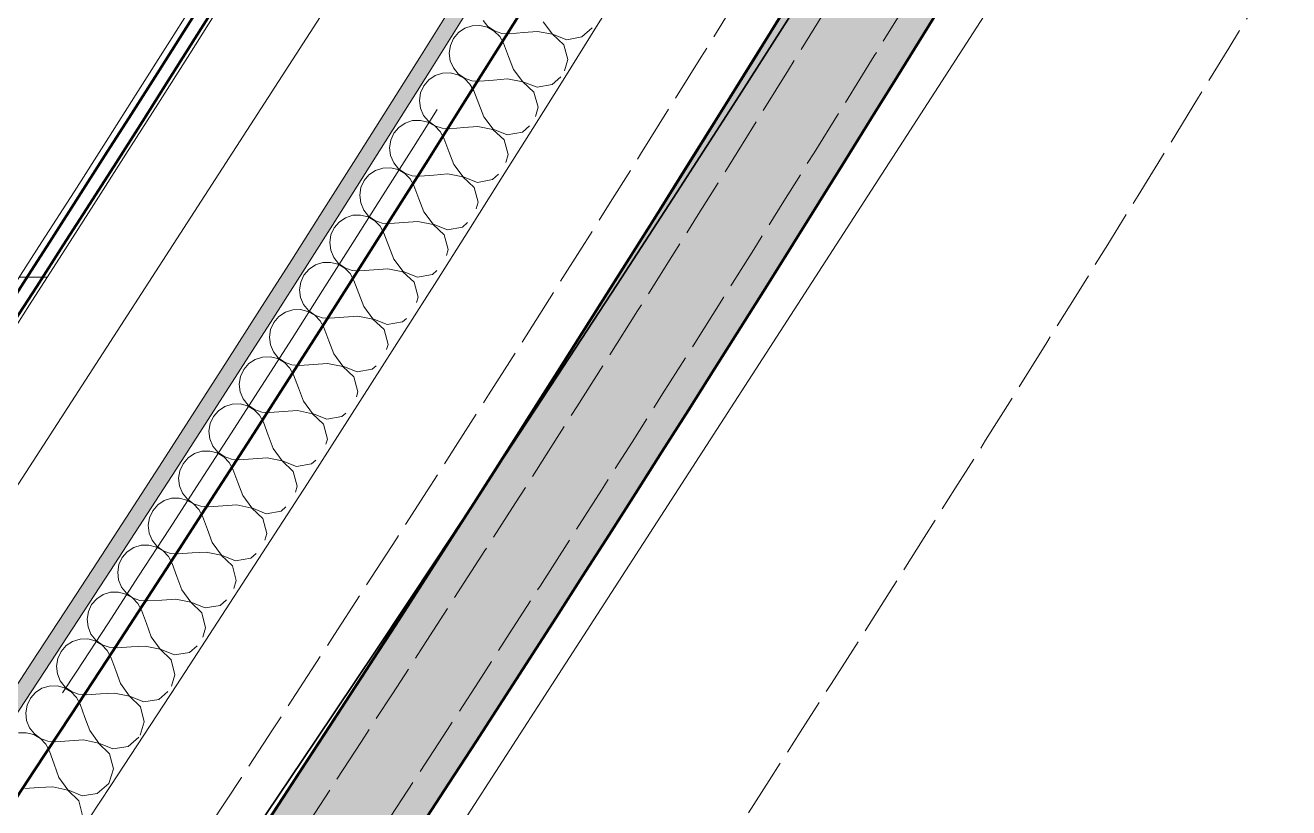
# Model space of a CAD drawing. Header units: millimetres. Extents: x -89663 to 74273, y -103666 to 18539.
# Drawn here: x -3412 to -2448, y -59205 to -58607 of the extents above; entities that cross this region are included whole.
import ezdxf
from ezdxf.enums import TextEntityAlignment as Align

# ---------------------------------------------------------------- set-up
doc = ezdxf.new("R2010")
doc.units = ezdxf.units.MM
doc.header["$MEASUREMENT"] = 0
doc.linetypes.add('Double Dashed', pattern=[1093.611073, 529.166651, -211.666656, 141.111112, -211.666656])
doc.linetypes.add('Hidden Line', pattern=[55, 45, -10])
for name, color, linetype, lineweight, true_color in [('0_Pen_No__29', 7, 'Continuous', 50, 0x2a2a2a), ('A-60-M_Mechanical_Pen_No__29', 7, 'Continuous', 50, 0x2a2a2a), ('New_A-05-M_Gross_Int_WC_s_Pen_No__74', 7, 'Continuous', 20, 0x606060), ('New_A-15-MG_Structural_Grid_Phase_2_Pen_No__222', 7, 'Continuous', 13, 0x65af33), ('New_A-20-M_Hard_Landscape_Pen_No__53', 7, 'Continuous', 35, 0x444444), ('New_A-25-M_Wall_Ext_Pen_No__107', 7, 'Continuous', 15, 0xa6a6a6), ('New_A-25-M_Wall_Ext_Pen_No__27', 7, 'Continuous', 50, 0x2a2a2a), ('New_A-25-M_Wall_Int_Pen_No__107', 7, 'Continuous', 15, 0xa6a6a6), ('New_A-25-M_Wall_Int_Pen_No__149', 7, 'Continuous', 0, 0x2a2a2a), ('New_A-35-M_FFE_Sanitary_Pen_No__211', 7, 'Continuous', 13, 0xebf6ff), ('New_A-35-M_FFE_Sanitary_Pen_No__27', 7, 'Continuous', 50, 0x2a2a2a)]:
    doc.layers.add(name, color=color, linetype=linetype, lineweight=lineweight, true_color=true_color)
for name, color, linetype in [('A-20-M_Floor_Slab', 7, 'Continuous'), ('A-25-M_Wall_Ext', 7, 'Continuous'), ('New_A-05-M_Gross_Int_WC_s', 7, 'Continuous'), ('New_A-15-MG_Structural_Grid_Phase_2', 7, 'Continuous'), ('New_A-20-M_Hard_Landscape', 7, 'Continuous'), ('New_A-25-M_Wall_Ext', 7, 'Continuous'), ('New_A-25-M_Wall_Int', 7, 'Continuous'), ('New_A-35-M_FFE_Sanitary', 7, 'Continuous'), ('New_A-40-M_Soft_Landscaping_P2', 7, 'Continuous')]:
    doc.layers.add(name, color=color, linetype=linetype)
for name, color, linetype, lineweight in [('A-20-M_Floor_Slab_Pen_No__89', 8, 'Continuous', 20), ('A-25-M_Wall_Ext_Pen_No__87', 8, 'Continuous', 20), ('New_A-25-M_Wall_Ext_Pen_No__87', 8, 'Continuous', 20), ('New_A-25-M_Wall_Int_Pen_No__193', 7, 'Continuous', 18), ('New_A-40-M_Soft_Landscaping_P2_Pen_No__150', 7, 'Continuous', 0), ('New_ArchiCAD Zone Stamps_Pen_No__6', 7, 'Continuous', 35)]:
    doc.layers.add(name, color=color, linetype=linetype, lineweight=lineweight)
doc.styles.add('GENERATED_STYLE_1', font='')
doc.styles.add('GENERATED_STYLE_3', font='')
doc.styles.add('GENERATED_STYLE_4', font='')
doc.styles.get('GENERATED_STYLE_1').set_extended_font_data('Arial', bold=True)
doc.styles.get('GENERATED_STYLE_3').set_extended_font_data('Arial')
doc.styles.get('GENERATED_STYLE_4').set_extended_font_data('Swis721 BT')

# ---------------------------------------------------------------- blocks, each defined once
blk = doc.blocks.new('Mesh_6_1', base_point=(-2004.14, -57229.4))
at = {"layer": 'New_A-20-M_Hard_Landscape_Pen_No__53', "linetype": 'Continuous', "flags": 128}
blk.add_lwpolyline([(-2004.14, -57229.4, -0.183374), (-18001.81, -70543.37), (-17579.25, -76160.81), (-17222.99, -76133.87), (-14657.07, -75939.89), (-15007.65, -71280.44, 0.205807), (-602.98, -57840.37)], format="xyb", close=True, dxfattribs=at)
blk = doc.blocks.new('Male WC_INB 0163_43_1', base_point=(-7292.13, -60664.22))
at = {"layer": 'New_A-05-M_Gross_Int_WC_s_Pen_No__74', "linetype": 'Continuous'}
blk.add_arc((-26580.17, -43935.18), 27309.7, 326.631381, 336.583379, dxfattribs=at)
at = {"layer": 'New_ArchiCAD Zone Stamps_Pen_No__6'}
for tag, height, style, p in [('ROOM_NAME', 250, 'GENERATED_STYLE_1', (-7557.68, -59351.97)), ('zoneNameLine2', 250, 'GENERATED_STYLE_1', (-7746.11, -59784.1)), ('ROOM_NUMBER', 200, 'GENERATED_STYLE_3', (-7934.54, -60204.8)), ('measuredAreaCode', 200, 'GENERATED_STYLE_3', (-8091.56, -60564.91)), ('DUMMY_649', 200, 'GENERATED_STYLE_3', (-7784.16, -60698.96)), ('DUMMY_650', 200, 'GENERATED_STYLE_3', (-7294.82, -60912.33)), ('DUMMY_651', 133.33, 'GENERATED_STYLE_3', (-7015.53, -61018.88))]:
    blk.add_attdef(tag, text='', height=height, rotation=336.44041, dxfattribs=dict(at, style=style)).set_placement(p, align=Align.TOP_LEFT)
blk = doc.blocks.new('Mesh_26_1', base_point=(-15007.65, -71280.44))
at = {"layer": 'New_A-40-M_Soft_Landscaping_P2_Pen_No__150', "linetype": 'Continuous', "flags": 128}
blk.add_lwpolyline([(-15007.65, -71280.44), (-14657.07, -75939.89, 0.09191), (5945.5, -69347.79), (9078.09, -62163.76), (-602.98, -57840.37, -0.205807)], format="xyb", close=True, dxfattribs=at)
blk = doc.blocks.new('Slab_69_1', base_point=(-4661.55, -61666.91))
at = {"layer": 'A-20-M_Floor_Slab_Pen_No__89', "linetype": 'Continuous', "flags": 128}
blk.add_lwpolyline([(-4661.55, -61666.91), (-5233.22, -61169.67), (-2072.92, -56277.39), (-1394.03, -56608.64)], close=True, dxfattribs=at)
blk = doc.blocks.new('Slab_70_1', base_point=(-5233.22, -61169.67))
at = {"layer": 'A-20-M_Floor_Slab_Pen_No__89', "linetype": 'Continuous', "flags": 128}
blk.add_lwpolyline([(-5233.22, -61169.67), (-4985.51, -61385.14), (-1778.74, -56420.93), (-2072.92, -56277.39)], close=True, dxfattribs=at)
blk = doc.blocks.new('Wall_53_1', base_point=(-38175.98, -69536.65))
at = {"layer": 'New_A-25-M_Wall_Ext_Pen_No__107', "linetype": 'Continuous', "lineweight": 0, "true_color": 0x535353}
blk.add_hatch(color=251, dxfattribs=at).paths.add_polyline_path([(-7888.71, -64664.39), (-7855.1, -64701.55), (-7821.62, -64738.54, 0.106432), (-877.49, -55078.33), (-969.15, -55038.36, -0.106432)])
at = {"layer": 'New_A-25-M_Wall_Ext_Pen_No__27', "linetype": 'Continuous'}
for radius, end in [(28161.83, 336.440438), (28261.83, 331.619095)]:
    blk.add_arc((-26783.55, -43782.02), radius, 312.139493, end, dxfattribs=at)
blk = doc.blocks.new('Wall_55_1', base_point=(-38175.91, -69536.5))
at = {"layer": 'New_A-25-M_Wall_Ext_Pen_No__87', "linetype": 'Hidden Line'}
for radius in [28161.83, 28211.83]:
    blk.add_arc((-26758.87, -43792.76), radius, 246.083295, 336.440412, dxfattribs=at)
blk = doc.blocks.new('Wall_231_1', base_point=(-38294.61, -69816.87))
at = {"layer": 'A-25-M_Wall_Ext_Pen_No__87', "linetype": 'Hidden Line'}
for radius, start, end in [(28130.79, 246.162868, 336.762854), (28469.79, 246.155056, 336.760928)]:
    blk.add_arc((-26785.33, -43777.18), radius, start, end, dxfattribs=at)
blk = doc.blocks.new('*X703')
at = {"layer": 'New_A-25-M_Wall_Int_Pen_No__107', "linetype": 'Continuous'}
for p, q in [((-3076.54, -58609.72), (-3070.94, -58607.87)), ((-3070.94, -58607.87), (-3065.04, -58607.62)), ((-3065.04, -58607.62), (-3059.29, -58608.99)), ((-3058.89, -58608.36), (-3062.64, -58603.8)), ((-3059.29, -58608.99), (-3054.13, -58611.88)), ((-3054.04, -58611.73), (-3058.89, -58608.36)), ((-3009.61, -58614.24), (-3016.67, -58604.9)), ((-3087.62, -58622.93), (-3085.22, -58617.55)), ((-3085.22, -58617.55), (-3081.43, -58613.03)), ((-3081.43, -58613.03), (-3076.54, -58609.72)), ((-3054.13, -58611.88), (-3049.95, -58616.07)), ((-3048.44, -58613.65), (-3054.04, -58611.73)), ((-3049.95, -58616.07), (-3047.08, -58621.23)), ((-3042.54, -58613.97), (-3048.44, -58613.65)), ((-3031.87, -58613.07), (-3042.54, -58613.97)), ((-3021.2, -58612.16), (-3031.87, -58613.07)), ((-3021.2, -58612.16), (-3009.71, -58614.39)), ((-3009.71, -58614.39), (-3001.09, -58622.33)), ((-2998.7, -58618.49), (-3009.61, -58614.24)), ((-2987.18, -58616.36), (-2998.7, -58618.49)), ((-2979.47, -58609.36), (-2987.18, -58616.36)), ((-3088.47, -58628.77), (-3087.62, -58622.93)), ((-3043.21, -58631.22), (-3047.08, -58621.23)), ((-3001.09, -58622.33), (-2997.94, -58633.61)), ((-3087.68, -58634.62), (-3088.47, -58628.77)), ((-3085.33, -58640.03), (-3087.68, -58634.62)), ((-3039.35, -58641.21), (-3043.21, -58631.22)), ((-2997.94, -58633.61), (-3000.42, -58642.17)), ((-3104.12, -58649.24), (-3099.23, -58645.94)), ((-3099.23, -58645.94), (-3093.63, -58644.1)), ((-3093.63, -58644.1), (-3087.72, -58643.86)), ((-3087.72, -58643.86), (-3081.98, -58645.24)), ((-3081.58, -58644.61), (-3085.33, -58640.03)), ((-3081.98, -58645.24), (-3076.82, -58648.13)), ((-3076.73, -58647.99), (-3081.58, -58644.61)), ((-3032.31, -58650.56), (-3039.35, -58641.21)), ((-3003.42, -58646.87), (-3009.88, -58652.71)), ((-3110.33, -58659.13), (-3107.92, -58653.75)), ((-3107.92, -58653.75), (-3104.12, -58649.24)), ((-3076.82, -58648.13), (-3072.65, -58652.32)), ((-3071.14, -58649.91), (-3076.73, -58647.99)), ((-3072.65, -58652.32), (-3069.79, -58657.49)), ((-3065.24, -58650.24), (-3071.14, -58649.91)), ((-3054.57, -58649.35), (-3065.24, -58650.24)), ((-3043.9, -58648.46), (-3054.57, -58649.35)), ((-3043.9, -58648.46), (-3032.4, -58650.71)), ((-3032.4, -58650.71), (-3023.8, -58658.66)), ((-3021.4, -58654.83), (-3032.31, -58650.56)), ((-3009.88, -58652.71), (-3021.4, -58654.83)), ((-3111.19, -58664.96), (-3110.33, -58659.13)), ((-3110.41, -58670.81), (-3111.19, -58664.96)), ((-3065.94, -58667.48), (-3069.79, -58657.49)), ((-3023.8, -58658.66), (-3020.67, -58669.94)), ((-3108.06, -58676.24), (-3110.41, -58670.81)), ((-3104.32, -58680.81), (-3108.06, -58676.24)), ((-3062.09, -58677.48), (-3065.94, -58667.48)), ((-3020.67, -58669.94), (-3022.77, -58677.17)), ((-3130.67, -58689.92), (-3126.87, -58685.41)), ((-3126.87, -58685.41), (-3121.98, -58682.12)), ((-3121.98, -58682.12), (-3116.37, -58680.29)), ((-3116.37, -58680.29), (-3110.47, -58680.06)), ((-3110.47, -58680.06), (-3104.72, -58681.44)), ((-3104.72, -58681.44), (-3099.57, -58684.35)), ((-3099.48, -58684.2), (-3104.32, -58680.81)), ((-3099.57, -58684.35), (-3095.41, -58688.54)), ((-3093.89, -58686.14), (-3099.48, -58684.2)), ((-3087.99, -58686.48), (-3093.89, -58686.14)), ((-3077.32, -58685.6), (-3087.99, -58686.48)), ((-3066.65, -58684.73), (-3077.32, -58685.6)), ((-3066.65, -58684.73), (-3055.16, -58686.99)), ((-3055.06, -58686.85), (-3062.09, -58677.48)), ((-3027.24, -58684.16), (-3032.64, -58689.03)), ((-3133.96, -58701.13), (-3133.1, -58695.29)), ((-3133.1, -58695.29), (-3130.67, -58689.92)), ((-3095.41, -58688.54), (-3092.55, -58693.72)), ((-3088.72, -58703.72), (-3092.55, -58693.72)), ((-3055.16, -58686.99), (-3046.57, -58694.96)), ((-3044.16, -58691.13), (-3055.06, -58686.85)), ((-3046.57, -58694.96), (-3043.45, -58706.24)), ((-3032.64, -58689.03), (-3044.16, -58691.13)), ((-3133.19, -58706.98), (-3133.96, -58701.13)), ((-3084.88, -58713.72), (-3088.72, -58703.72)), ((-3130.85, -58712.4), (-3133.19, -58706.98)), ((-3127.12, -58716.99), (-3130.85, -58712.4)), ((-3077.87, -58723.1), (-3084.88, -58713.72)), ((-3043.45, -58706.24), (-3045.24, -58712.34)), ((-3153.49, -58726.05), (-3149.68, -58721.55)), ((-3149.68, -58721.55), (-3144.78, -58718.26)), ((-3144.78, -58718.26), (-3139.17, -58716.44)), ((-3139.17, -58716.44), (-3133.26, -58716.22)), ((-3133.26, -58716.22), (-3127.52, -58717.62)), ((-3127.52, -58717.62), (-3122.37, -58720.53)), ((-3122.28, -58720.38), (-3127.12, -58716.99)), ((-3122.37, -58720.53), (-3118.22, -58724.73)), ((-3116.7, -58722.33), (-3122.28, -58720.38)), ((-3118.22, -58724.73), (-3115.37, -58729.91)), ((-3110.8, -58722.67), (-3116.7, -58722.33)), ((-3100.13, -58721.82), (-3110.8, -58722.67)), ((-3089.45, -58720.96), (-3100.13, -58721.82)), ((-3089.45, -58720.96), (-3077.96, -58723.24)), ((-3077.96, -58723.24), (-3069.39, -58731.22)), ((-3066.98, -58727.39), (-3077.87, -58723.1)), ((-3050.92, -58721.24), (-3055.45, -58725.32)), ((-3156.79, -58737.25), (-3155.92, -58731.42)), ((-3155.92, -58731.42), (-3153.49, -58726.05)), ((-3111.55, -58739.91), (-3115.37, -58729.91)), ((-3069.39, -58731.22), (-3066.29, -58742.51)), ((-3055.45, -58725.32), (-3066.98, -58727.39)), ((-3156.03, -58743.11), (-3156.79, -58737.25)), ((-3153.7, -58748.54), (-3156.03, -58743.11)), ((-3107.73, -58749.92), (-3111.55, -58739.91)), ((-3066.29, -58742.51), (-3067.82, -58747.7)), ((-3167.64, -58754.38), (-3162.02, -58752.56)), ((-3162.02, -58752.56), (-3156.12, -58752.35)), ((-3156.12, -58752.35), (-3150.37, -58753.76)), ((-3149.98, -58753.13), (-3153.7, -58748.54)), ((-3145.14, -58756.53), (-3149.98, -58753.13)), ((-3100.74, -58759.31), (-3107.73, -58749.92)), ((-3178.8, -58767.52), (-3176.36, -58762.15)), ((-3176.36, -58762.15), (-3172.54, -58757.66)), ((-3172.54, -58757.66), (-3167.64, -58754.38)), ((-3150.37, -58753.76), (-3145.23, -58756.67)), ((-3145.23, -58756.67), (-3141.08, -58760.88)), ((-3139.56, -58758.48), (-3145.14, -58756.53)), ((-3141.08, -58760.88), (-3138.24, -58766.07)), ((-3133.66, -58758.84), (-3139.56, -58758.48)), ((-3122.99, -58758), (-3133.66, -58758.84)), ((-3112.31, -58757.16), (-3122.99, -58758)), ((-3112.31, -58757.16), (-3100.83, -58759.46)), ((-3100.83, -58759.46), (-3092.26, -58767.44)), ((-3089.85, -58763.62), (-3100.74, -58759.31)), ((-3078.32, -58761.56), (-3089.85, -58763.62)), ((-3074.46, -58758.11), (-3078.32, -58761.56)), ((-3179.67, -58773.35), (-3178.8, -58767.52)), ((-3134.44, -58776.08), (-3138.24, -58766.07)), ((-3092.26, -58767.44), (-3089.18, -58778.74)), ((-3178.92, -58779.2), (-3179.67, -58773.35)), ((-3176.6, -58784.63), (-3178.92, -58779.2)), ((-3130.64, -58786.09), (-3134.44, -58776.08)), ((-3089.18, -58778.74), (-3090.51, -58783.24)), ((-3195.45, -58793.72), (-3190.55, -58790.45)), ((-3190.55, -58790.45), (-3184.93, -58788.65)), ((-3184.93, -58788.65), (-3179.02, -58788.44)), ((-3179.02, -58788.44), (-3173.28, -58789.86)), ((-3172.89, -58789.23), (-3176.6, -58784.63)), ((-3173.28, -58789.86), (-3168.15, -58792.78)), ((-3168.06, -58792.64), (-3172.89, -58789.23)), ((-3123.65, -58795.49), (-3130.64, -58786.09)), ((-3201.73, -58803.57), (-3199.28, -58798.21)), ((-3199.28, -58798.21), (-3195.45, -58793.72)), ((-3168.15, -58792.78), (-3164, -58797)), ((-3162.48, -58794.6), (-3168.06, -58792.64)), ((-3164, -58797), (-3161.17, -58802.19)), ((-3156.58, -58794.97), (-3162.48, -58794.6)), ((-3145.9, -58794.14), (-3156.58, -58794.97)), ((-3135.23, -58793.32), (-3145.9, -58794.14)), ((-3135.23, -58793.32), (-3123.75, -58795.63)), ((-3123.75, -58795.63), (-3115.2, -58803.64)), ((-3112.77, -58799.82), (-3123.65, -58795.49)), ((-3101.24, -58797.78), (-3112.77, -58799.82)), ((-3097.88, -58794.77), (-3101.24, -58797.78)), ((-3202.61, -58809.41), (-3201.73, -58803.57)), ((-3201.87, -58815.26), (-3202.61, -58809.41)), ((-3157.38, -58812.2), (-3161.17, -58802.19)), ((-3115.2, -58803.64), (-3112.13, -58814.94)), ((-3199.56, -58820.7), (-3201.87, -58815.26)), ((-3195.85, -58825.3), (-3199.56, -58820.7)), ((-3153.6, -58822.22), (-3157.38, -58812.2)), ((-3112.13, -58814.94), (-3113.33, -58818.97)), ((-3222.26, -58834.24), (-3218.43, -58829.76)), ((-3218.43, -58829.76), (-3213.51, -58826.49)), ((-3213.51, -58826.49), (-3207.89, -58824.7)), ((-3207.89, -58824.7), (-3201.99, -58824.5)), ((-3201.99, -58824.5), (-3196.25, -58825.93)), ((-3196.25, -58825.93), (-3191.12, -58828.86)), ((-3191.02, -58828.72), (-3195.85, -58825.3)), ((-3191.12, -58828.86), (-3186.98, -58833.08)), ((-3185.45, -58830.69), (-3191.02, -58828.72)), ((-3179.55, -58831.06), (-3185.45, -58830.69)), ((-3168.88, -58830.25), (-3179.55, -58831.06)), ((-3158.2, -58829.44), (-3168.88, -58830.25)), ((-3158.2, -58829.44), (-3146.72, -58831.78)), ((-3146.63, -58831.63), (-3153.6, -58822.22)), ((-3225.61, -58845.43), (-3224.71, -58839.6)), ((-3224.71, -58839.6), (-3222.26, -58834.24)), ((-3186.98, -58833.08), (-3184.15, -58838.27)), ((-3180.38, -58848.3), (-3184.15, -58838.27)), ((-3146.72, -58831.78), (-3138.18, -58839.79)), ((-3135.75, -58835.98), (-3146.63, -58831.63)), ((-3138.18, -58839.79), (-3135.14, -58851.1)), ((-3124.22, -58833.95), (-3135.75, -58835.98)), ((-3121.16, -58831.23), (-3124.22, -58833.95)), ((-3224.88, -58851.29), (-3225.61, -58845.43)), ((-3176.61, -58858.32), (-3180.38, -58848.3)), ((-3222.57, -58856.73), (-3224.88, -58851.29)), ((-3218.87, -58861.33), (-3222.57, -58856.73)), ((-3169.66, -58867.74), (-3176.61, -58858.32)), ((-3135.14, -58851.1), (-3136.27, -58854.88)), ((-3245.29, -58870.23), (-3241.45, -58865.76)), ((-3241.45, -58865.76), (-3236.53, -58862.5)), ((-3236.53, -58862.5), (-3230.91, -58860.71)), ((-3230.91, -58860.71), (-3225.01, -58860.53)), ((-3225.01, -58860.53), (-3219.27, -58861.96)), ((-3219.27, -58861.96), (-3214.14, -58864.9)), ((-3214.05, -58864.76), (-3218.87, -58861.33)), ((-3214.14, -58864.9), (-3210.01, -58869.13)), ((-3208.48, -58866.73), (-3214.05, -58864.76)), ((-3210.01, -58869.13), (-3207.19, -58874.33)), ((-3202.58, -58867.12), (-3208.48, -58866.73)), ((-3191.9, -58866.33), (-3202.58, -58867.12)), ((-3181.22, -58865.54), (-3191.9, -58866.33)), ((-3181.22, -58865.54), (-3169.75, -58867.89)), ((-3169.75, -58867.89), (-3161.22, -58875.91)), ((-3158.79, -58872.1), (-3169.66, -58867.74)), ((-3144.32, -58867.5), (-3147.25, -58870.1)), ((-3248.66, -58881.42), (-3247.75, -58875.59)), ((-3247.75, -58875.59), (-3245.29, -58870.23)), ((-3203.44, -58884.35), (-3207.19, -58874.33)), ((-3161.22, -58875.91), (-3158.19, -58887.23)), ((-3147.25, -58870.1), (-3158.79, -58872.1)), ((-3247.94, -58887.28), (-3248.66, -58881.42)), ((-3245.64, -58892.72), (-3247.94, -58887.28)), ((-3199.68, -58894.38), (-3203.44, -58884.35)), ((-3158.19, -58887.23), (-3159.33, -58890.99)), ((-3259.61, -58898.47), (-3253.98, -58896.69)), ((-3253.98, -58896.69), (-3248.08, -58896.52)), ((-3248.08, -58896.52), (-3242.35, -58897.96)), ((-3241.94, -58897.33), (-3245.64, -58892.72)), ((-3242.35, -58897.96), (-3237.22, -58900.91)), ((-3237.13, -58900.76), (-3241.94, -58897.33)), ((-3192.74, -58903.81), (-3199.68, -58894.38)), ((-3270.85, -58911.54), (-3268.38, -58906.19)), ((-3268.38, -58906.19), (-3264.53, -58901.72)), ((-3264.53, -58901.72), (-3259.61, -58898.47)), ((-3237.22, -58900.91), (-3233.1, -58905.14)), ((-3231.56, -58902.75), (-3237.13, -58900.76)), ((-3233.1, -58905.14), (-3230.29, -58910.34)), ((-3225.66, -58903.14), (-3231.56, -58902.75)), ((-3214.98, -58902.37), (-3225.66, -58903.14)), ((-3204.3, -58901.59), (-3214.98, -58902.37)), ((-3204.3, -58901.59), (-3192.84, -58903.96)), ((-3192.84, -58903.96), (-3184.32, -58912)), ((-3181.88, -58908.19), (-3192.74, -58903.81)), ((-3170.34, -58906.21), (-3181.88, -58908.19)), ((-3167.36, -58903.57), (-3170.34, -58906.21)), ((-3271.76, -58917.37), (-3270.85, -58911.54)), ((-3271.05, -58923.23), (-3271.76, -58917.37)), ((-3226.55, -58920.37), (-3230.29, -58910.34)), ((-3184.32, -58912), (-3181.31, -58923.32)), ((-3268.76, -58928.68), (-3271.05, -58923.23)), ((-3222.81, -58930.41), (-3226.55, -58920.37)), ((-3181.31, -58923.32), (-3182.51, -58927.29)), ((-3287.67, -58937.65), (-3282.74, -58934.41)), ((-3282.74, -58934.41), (-3277.11, -58932.64)), ((-3277.11, -58932.64), (-3271.21, -58932.47)), ((-3271.21, -58932.47), (-3265.48, -58933.92)), ((-3265.07, -58933.29), (-3268.76, -58928.68)), ((-3265.48, -58933.92), (-3260.36, -58936.88)), ((-3260.26, -58936.73), (-3265.07, -58933.29)), ((-3260.36, -58936.88), (-3256.24, -58941.12)), ((-3254.7, -58938.73), (-3260.26, -58936.73)), ((-3215.88, -58939.85), (-3222.81, -58930.41)), ((-3294, -58947.46), (-3291.52, -58942.11)), ((-3291.52, -58942.11), (-3287.67, -58937.65)), ((-3256.24, -58941.12), (-3253.44, -58946.32)), ((-3248.8, -58939.13), (-3254.7, -58938.73)), ((-3249.71, -58956.36), (-3253.44, -58946.32)), ((-3238.12, -58938.37), (-3248.8, -58939.13)), ((-3227.44, -58937.61), (-3238.12, -58938.37)), ((-3227.44, -58937.61), (-3215.97, -58940)), ((-3215.97, -58940), (-3207.47, -58948.05)), ((-3205.03, -58944.25), (-3215.88, -58939.85)), ((-3193.48, -58942.28), (-3205.03, -58944.25)), ((-3190.27, -58939.44), (-3193.48, -58942.28)), ((-3294.92, -58953.29), (-3294, -58947.46)), ((-3294.22, -58959.15), (-3294.92, -58953.29)), ((-3207.47, -58948.05), (-3204.48, -58959.37)), ((-3291.94, -58964.6), (-3294.22, -58959.15)), ((-3288.26, -58969.22), (-3291.94, -58964.6)), ((-3245.99, -58966.4), (-3249.71, -58956.36)), ((-3204.48, -58959.37), (-3205.82, -58963.8)), ((-3314.72, -58978), (-3310.86, -58973.54)), ((-3310.86, -58973.54), (-3305.93, -58970.31)), ((-3305.93, -58970.31), (-3300.29, -58968.55)), ((-3300.29, -58968.55), (-3294.39, -58968.39)), ((-3294.39, -58968.39), (-3288.66, -58969.85)), ((-3288.66, -58969.85), (-3283.55, -58972.81)), ((-3283.45, -58972.67), (-3288.26, -58969.22)), ((-3283.55, -58972.81), (-3279.44, -58977.06)), ((-3277.89, -58974.67), (-3283.45, -58972.67)), ((-3272, -58975.08), (-3277.89, -58974.67)), ((-3261.31, -58974.34), (-3272, -58975.08)), ((-3250.63, -58973.6), (-3261.31, -58974.34)), ((-3250.63, -58973.6), (-3239.17, -58976)), ((-3239.08, -58975.85), (-3245.99, -58966.4)), ((-3213.06, -58975.13), (-3216.68, -58978.31)), ((-3318.14, -58989.17), (-3317.21, -58983.34)), ((-3317.21, -58983.34), (-3314.72, -58978)), ((-3279.44, -58977.06), (-3276.64, -58982.27)), ((-3272.93, -58992.31), (-3276.64, -58982.27)), ((-3239.17, -58976), (-3230.68, -58984.07)), ((-3228.23, -58980.27), (-3239.08, -58975.85)), ((-3230.68, -58984.07), (-3227.7, -58995.39)), ((-3216.68, -58978.31), (-3228.23, -58980.27)), ((-3317.44, -58995.03), (-3318.14, -58989.17)), ((-3269.22, -59002.36), (-3272.93, -58992.31)), ((-3323.53, -59004.42), (-3317.63, -59004.27)), ((-3317.63, -59004.27), (-3311.9, -59005.74)), ((-3315.17, -59000.48), (-3317.44, -58995.03)), ((-3311.5, -59005.11), (-3315.17, -59000.48)), ((-3262.33, -59011.82), (-3269.22, -59002.36)), ((-3227.7, -58995.39), (-3229.27, -59000.5)), ((-3340.47, -59019.19), (-3337.97, -59013.85)), ((-3337.97, -59013.85), (-3334.11, -59009.4)), ((-3334.11, -59009.4), (-3329.17, -59006.17)), ((-3329.17, -59006.17), (-3323.53, -59004.42)), ((-3311.9, -59005.74), (-3306.79, -59008.71)), ((-3306.7, -59008.57), (-3311.5, -59005.11)), ((-3306.79, -59008.71), (-3302.69, -59012.97)), ((-3301.14, -59010.58), (-3306.7, -59008.57)), ((-3302.69, -59012.97), (-3299.9, -59018.18)), ((-3295.24, -59011), (-3301.14, -59010.58)), ((-3284.56, -59010.27), (-3295.24, -59011)), ((-3273.88, -59009.55), (-3284.56, -59010.27)), ((-3273.88, -59009.55), (-3262.42, -59011.97)), ((-3262.42, -59011.97), (-3253.94, -59020.05)), ((-3251.48, -59016.25), (-3262.33, -59011.82)), ((-3235.73, -59010.63), (-3239.93, -59014.32)), ((-3341.41, -59025.02), (-3340.47, -59019.19)), ((-3296.21, -59028.23), (-3299.9, -59018.18)), ((-3253.94, -59020.05), (-3250.98, -59031.38)), ((-3239.93, -59014.32), (-3251.48, -59016.25)), ((-3340.72, -59030.88), (-3341.41, -59025.02)), ((-3338.46, -59036.33), (-3340.72, -59030.88)), ((-3292.51, -59038.28), (-3296.21, -59028.23)), ((-3250.98, -59031.38), (-3252.84, -59037.42)), ((-3357.41, -59045.22), (-3352.46, -59042)), ((-3352.46, -59042), (-3346.83, -59040.26)), ((-3346.83, -59040.26), (-3340.92, -59040.12)), ((-3340.92, -59040.12), (-3335.2, -59041.59)), ((-3334.79, -59040.97), (-3338.46, -59036.33)), ((-3335.2, -59041.59), (-3330.09, -59044.57)), ((-3330, -59044.43), (-3334.79, -59040.97)), ((-3285.63, -59047.75), (-3292.51, -59038.28)), ((-3363.78, -59055), (-3361.28, -59049.67)), ((-3361.28, -59049.67), (-3357.41, -59045.22)), ((-3330.09, -59044.57), (-3325.99, -59048.84)), ((-3324.44, -59046.45), (-3330, -59044.43)), ((-3325.99, -59048.84), (-3323.22, -59054.05)), ((-3318.55, -59046.88), (-3324.44, -59046.45)), ((-3307.86, -59046.17), (-3318.55, -59046.88)), ((-3297.18, -59045.46), (-3307.86, -59046.17)), ((-3297.18, -59045.46), (-3285.72, -59047.9)), ((-3285.72, -59047.9), (-3277.26, -59055.99)), ((-3274.79, -59052.2), (-3285.63, -59047.75)), ((-3263.24, -59050.28), (-3274.79, -59052.2)), ((-3258.29, -59045.95), (-3263.24, -59050.28)), ((-3364.73, -59060.83), (-3363.78, -59055)), ((-3364.06, -59066.69), (-3364.73, -59060.83)), ((-3319.53, -59064.11), (-3323.22, -59054.05)), ((-3277.26, -59055.99), (-3274.32, -59067.33)), ((-3361.8, -59072.15), (-3364.06, -59066.69)), ((-3315.86, -59074.17), (-3319.53, -59064.11)), ((-3274.32, -59067.33), (-3276.55, -59074.54)), ((-3384.64, -59085.45), (-3380.76, -59081.01)), ((-3380.76, -59081.01), (-3375.82, -59077.8)), ((-3375.82, -59077.8), (-3370.17, -59076.06)), ((-3370.17, -59076.06), (-3364.27, -59075.93)), ((-3364.27, -59075.93), (-3358.55, -59077.41)), ((-3358.14, -59076.79), (-3361.8, -59072.15)), ((-3358.55, -59077.41), (-3353.45, -59080.4)), ((-3353.35, -59080.26), (-3358.14, -59076.79)), ((-3353.45, -59080.4), (-3349.35, -59084.67)), ((-3347.8, -59082.29), (-3353.35, -59080.26)), ((-3320.53, -59081.34), (-3331.22, -59082.03)), ((-3320.53, -59081.34), (-3309.08, -59083.79)), ((-3308.99, -59083.65), (-3315.86, -59074.17)), ((-3280.73, -59081.09), (-3286.61, -59086.21)), ((-3388.11, -59096.6), (-3387.15, -59090.78)), ((-3387.15, -59090.78), (-3384.64, -59085.45)), ((-3349.35, -59084.67), (-3346.58, -59089.89)), ((-3341.91, -59082.72), (-3347.8, -59082.29)), ((-3342.92, -59099.95), (-3346.58, -59089.89)), ((-3331.22, -59082.03), (-3341.91, -59082.72)), ((-3309.08, -59083.79), (-3300.63, -59091.9)), ((-3298.16, -59088.11), (-3308.99, -59083.65)), ((-3286.61, -59086.21), (-3298.16, -59088.11)), ((-3387.44, -59102.47), (-3388.11, -59096.6)), ((-3339.26, -59110.02), (-3342.92, -59099.95)), ((-3300.63, -59091.9), (-3297.7, -59103.24)), ((-3385.2, -59107.93), (-3387.44, -59102.47)), ((-3381.54, -59112.58), (-3385.2, -59107.93)), ((-3332.4, -59119.51), (-3339.26, -59110.02)), ((-3297.7, -59103.24), (-3300.39, -59111.87)), ((-3408.06, -59121.19), (-3404.17, -59116.76)), ((-3404.17, -59116.76), (-3399.22, -59113.56)), ((-3399.22, -59113.56), (-3393.58, -59111.83)), ((-3393.58, -59111.83), (-3387.67, -59111.7)), ((-3387.67, -59111.7), (-3381.95, -59113.2)), ((-3381.95, -59113.2), (-3376.86, -59116.2)), ((-3376.76, -59116.05), (-3381.54, -59112.58)), ((-3376.86, -59116.2), (-3372.77, -59120.47)), ((-3371.21, -59118.09), (-3376.76, -59116.05)), ((-3365.32, -59118.53), (-3371.21, -59118.09)), ((-3354.63, -59117.86), (-3365.32, -59118.53)), ((-3343.94, -59117.18), (-3354.63, -59117.86)), ((-3343.94, -59117.18), (-3332.5, -59119.65)), ((-3332.5, -59119.65), (-3324.06, -59127.77)), ((-3321.58, -59123.99), (-3332.4, -59119.51)), ((-3303.06, -59116.06), (-3310.02, -59122.11)), ((-3411.55, -59132.34), (-3410.58, -59126.52)), ((-3410.58, -59126.52), (-3408.06, -59121.19)), ((-3372.77, -59120.47), (-3370.01, -59125.69)), ((-3366.36, -59135.76), (-3370.01, -59125.69)), ((-3324.06, -59127.77), (-3321.15, -59139.12)), ((-3310.02, -59122.11), (-3321.58, -59123.99)), ((-3410.89, -59138.21), (-3411.55, -59132.34)), ((-3408.65, -59143.67), (-3410.89, -59138.21)), ((-3362.71, -59145.83), (-3366.36, -59135.76)), ((-3321.15, -59139.12), (-3324.37, -59149.42)), ((-3417.03, -59147.56), (-3411.13, -59147.44)), ((-3411.13, -59147.44), (-3405.41, -59148.95)), ((-3405, -59148.32), (-3408.65, -59143.67)), ((-3405.41, -59148.95), (-3400.32, -59151.95)), ((-3400.22, -59151.81), (-3405, -59148.32)), ((-3355.87, -59155.33), (-3362.71, -59145.83)), ((-3400.32, -59151.95), (-3396.24, -59156.23)), ((-3394.68, -59153.85), (-3400.22, -59151.81)), ((-3396.24, -59156.23), (-3393.49, -59161.46)), ((-3388.79, -59154.31), (-3394.68, -59153.85)), ((-3378.1, -59153.65), (-3388.79, -59154.31)), ((-3367.41, -59152.99), (-3378.1, -59153.65)), ((-3367.41, -59152.99), (-3355.97, -59155.48)), ((-3355.97, -59155.48), (-3347.54, -59163.61)), ((-3345.06, -59159.83), (-3355.87, -59155.33)), ((-3333.5, -59157.97), (-3345.06, -59159.83)), ((-3325.28, -59150.85), (-3333.5, -59157.97)), ((-3389.85, -59171.53), (-3393.49, -59161.46)), ((-3347.54, -59163.61), (-3344.65, -59174.96)), ((-3386.22, -59181.61), (-3389.85, -59171.53)), ((-3344.65, -59174.96), (-3348.16, -59186.13)), ((-3379.4, -59191.12), (-3386.22, -59181.61)), ((-3348.16, -59186.13), (-3357.02, -59193.79)), ((-3401.62, -59189.4), (-3412.31, -59190.05)), ((-3390.93, -59188.76), (-3401.62, -59189.4)), ((-3390.93, -59188.76), (-3379.49, -59191.27)), ((-3379.49, -59191.27), (-3371.08, -59199.41)), ((-3368.59, -59195.63), (-3379.4, -59191.12)), ((-3357.02, -59193.79), (-3368.59, -59195.63)), ((-3371.08, -59199.41), (-3368.2, -59210.76))]:
    blk.add_line(p, q, dxfattribs=at)
blk = doc.blocks.new('Wall_254_1', base_point=(-7921.55, -64417.16))
at = {"layer": 'New_A-25-M_Wall_Int_Pen_No__107', "linetype": 'Continuous'}
h = blk.add_hatch(dxfattribs=at)
h.set_pattern_fill('Plywood_0001', color=256, style=0, pattern_type=2)
h.set_pattern_definition([(0, (0, 0), (0, 200), [])])
h.paths.add_polyline_path([(-1322.06, -54884.49, -0.105152), (-8042.99, -64284.3), (-8030.85, -64297.59, 0.105152), (-1305.56, -54891.68)])
blk.add_hatch(color=256, dxfattribs=at).paths.add_polyline_path([(-7921.55, -64417.16, 0.105152), (-1157.07, -54956.43), (-1168.07, -54951.64, -0.105152), (-7929.65, -64408.3)])
at = {"layer": 'New_A-25-M_Wall_Int_Pen_No__149', "linetype": 'Continuous'}
for radius in [27776.83, 28046.83]:
    blk.add_arc((-26783.55, -43782.02), radius, 312.42955, 336.440412, dxfattribs=at)
at = {"layer": 'New_A-25-M_Wall_Int_Pen_No__193', "linetype": 'Continuous'}
for radius in [27794.83, 27944.83, 27956.83]:
    blk.add_arc((-26783.55, -43782.02), radius, 312.42955, 336.440412, dxfattribs=at)
at = {"layer": 'New_A-25-M_Wall_Int', "color": 250, "lineweight": 50, "true_color": 0x2a2a2a}
blk.add_blockref('*X703', (0, 0), dxfattribs=at)
blk = doc.blocks.new('Standard grid marker_24')
at = {"layer": 'New_A-15-MG_Structural_Grid_Phase_2_Pen_No__222', "linetype": 'Double Dashed'}
blk.add_arc((0, 0), 27977.57, 0, 90.635971, dxfattribs=at)
at = {"layer": 'New_A-15-MG_Structural_Grid_Phase_2_Pen_No__222', "style": 'GENERATED_STYLE_4'}
blk.add_attdef('AC_MarkerText_1', text='', height=350, rotation=90.30663, dxfattribs=at).set_placement((-1326.18, 28007.96), align=Align.MIDDLE_CENTER)
blk = doc.blocks.new('Mesh_37_1', base_point=(-602.98, -57840.37))
at = {"layer": 'New_A-40-M_Soft_Landscaping_P2_Pen_No__150', "linetype": 'Continuous', "flags": 128}
blk.add_lwpolyline([(-602.98, -57840.37, -0.205807), (-15007.65, -71280.44), (-14916.93, -72486.22, 0.161424), (-1599.97, -63958.31), (1156.79, -58626.26)], format="xyb", close=True, dxfattribs=at)
blk = doc.blocks.new('Wall_317_1', base_point=(-3595.18, -59083.17))
at = {"layer": 'New_A-35-M_FFE_Sanitary_Pen_No__211', "linetype": 'Continuous'}
h = blk.add_hatch(dxfattribs=at)
h.set_pattern_fill('Plaster_0001', color=256, style=0, pattern_type=2)
h.set_pattern_definition([(241.49663, (0, 0), (-152.2107, 82.6553), [0, -100]), (241.49663, (52.24, -85.27), (-152.2107, 82.6553), [0, -100])])
h.paths.add_polyline_path([(-3586.83, -59088.68, 0.043119), (-1307.31, -54890.92), (-1316.48, -54886.92, -0.043119), (-3595.18, -59083.17)])
at = {"layer": 'New_A-35-M_FFE_Sanitary_Pen_No__27', "linetype": 'Continuous'}
for radius in [27736.51, 27746.51]:
    blk.add_arc((-26739.9, -43798.02), radius, 326.558579, 336.434671, dxfattribs=at)

msp = doc.modelspace()

# ---------------------------------------------------------------- linework, layer by layer
at = {"layer": '0_Pen_No__29', "linetype": 'Continuous', "flags": 128}
for points in [[(-5038.58, -61677.4, 0.057708), (-1524.27, -56234.22)], [(-5038.58, -61677.4, 0.057708), (-1524.27, -56234.22)], [(-1524.27, -56234.22, -0.057708), (-5038.58, -61677.4)]]:
    msp.add_lwpolyline(points, format="xyb", dxfattribs=at)
at = {"layer": 'A-60-M_Mechanical_Pen_No__29', "linetype": 'Continuous'}
msp.add_arc((-26783.55, -43782.02), 27991.83, 320.546763, 333.75783, dxfattribs=at)

# ---------------------------------------------------------------- block references
at = {"layer": 'A-20-M_Floor_Slab', "color": 8, "linetype": 'Continuous', "lineweight": 20}
for name, p in [('Slab_69_1', (-4661.55, -61666.91)), ('Slab_70_1', (-5233.22, -61169.67))]:
    msp.add_blockref(name, p, dxfattribs=at)
at = {"layer": 'A-25-M_Wall_Ext', "color": 250, "lineweight": 50, "true_color": 0x2a2a2a}
msp.add_blockref('Wall_231_1', (-38294.61, -69816.87), dxfattribs=at)
at = {"layer": 'New_A-05-M_Gross_Int_WC_s', "linetype": 'Continuous'}
msp.add_blockref('Male WC_INB 0163_43_1', (-7292.13, -60664.22), dxfattribs=at)
at = {"layer": 'New_A-15-MG_Structural_Grid_Phase_2', "color": 8, "linetype": 'Continuous', "lineweight": 15, "zscale": 1000, "rotation": 246.1337837427074}
msp.add_blockref('Standard grid marker_24', (-26783.53, -43781.16), dxfattribs=at)
at = {"layer": 'New_A-20-M_Hard_Landscape', "color": 49, "lineweight": 35, "true_color": 0x444444}
msp.add_blockref('Mesh_6_1', (-2004.14, -57229.4), dxfattribs=at)
at = {"layer": 'New_A-25-M_Wall_Ext', "color": 250, "lineweight": 50, "true_color": 0x2a2a2a}
for name, p in [('Wall_53_1', (-38175.98, -69536.65)), ('Wall_55_1', (-38175.91, -69536.5))]:
    msp.add_blockref(name, p, dxfattribs=at)
at = {"layer": 'New_A-25-M_Wall_Int', "color": 250, "lineweight": 50, "true_color": 0x2a2a2a}
msp.add_blockref('Wall_254_1', (-7921.55, -64417.16), dxfattribs=at)
at = {"layer": 'New_A-35-M_FFE_Sanitary', "color": 250, "lineweight": 50, "true_color": 0x2a2a2a}
msp.add_blockref('Wall_317_1', (-3595.18, -59083.17), dxfattribs=at)
at = {"layer": 'New_A-40-M_Soft_Landscaping_P2'}
for name, p in [('Mesh_26_1', (-15007.65, -71280.44)), ('Mesh_37_1', (-602.98, -57840.37))]:
    msp.add_blockref(name, p, dxfattribs=at)

doc.saveas('drawing.dxf')
